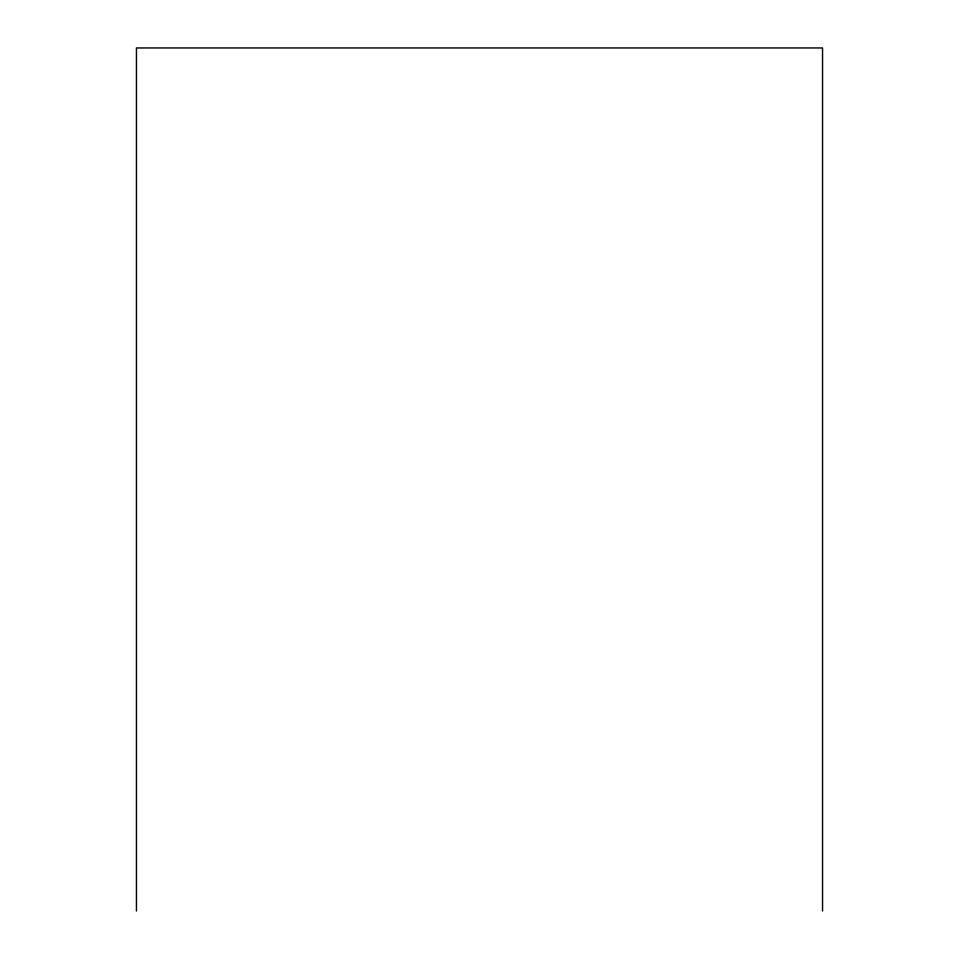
<?xml version="1.0" encoding="UTF-8"?>
<svg xmlns="http://www.w3.org/2000/svg" width="959" height="959" viewBox="0 0 959 959"><rect width="100%" height="100%" fill="white"/><g stroke="black" fill="none" stroke-linecap="round" stroke-linejoin="round"><path stroke-width="1.44" d="M822.546 911.05L822.546 47.95L136.454 47.95L136.454 911.05"/></g></svg>
